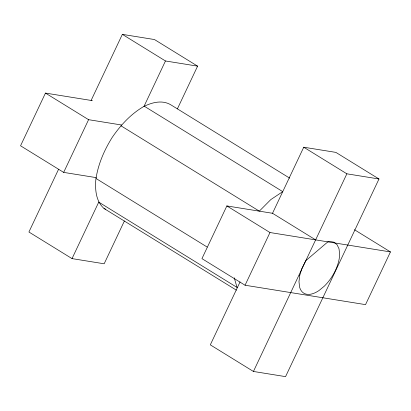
<?xml version="1.0" encoding="UTF-8"?>
<svg xmlns="http://www.w3.org/2000/svg" width="411" height="411" viewBox="0 0 411 411"><rect width="100%" height="100%" fill="white"/><g stroke="black" fill="none" stroke-linecap="round" stroke-linejoin="round"><path stroke-width="0.62" d="M92.377 100.638L45.467 93.086L20.55 145.787L63.669 172.389L96.246 177.634M58.526 169.378L28.914 232.01L72.033 258.611L104.163 263.785L124.41 220.948M91.119 100.438L122.35 34.37L154.474 39.543L197.599 66.145L177.398 108.869M63.669 172.389L88.586 119.683L121.589 125.001M72.033 258.611L98.794 202.012M143.963 106.464L165.469 60.972L197.599 66.145M315.633 239.88L272.514 213.283L226.862 205.932L201.945 258.632L245.064 285.234L365.533 304.633L390.45 251.928L354.426 229.708M240.055 281.936L210.309 344.855L253.428 371.457L285.558 376.63L378.993 178.99L335.869 152.389L303.744 147.215L272.514 213.283M245.064 285.234L269.981 232.528L390.45 251.928M253.428 371.457L346.863 173.817L378.993 178.99M289.693 178.148L171.505 105.237C162.797 99.529 152.157 102.293 143.516 106.639C130.672 114.176 120.51 125.273 112.167 137.469C104.111 150.369 97.988 164.534 95.82 179.669C95.033 189.867 95.902 201.272 104.05 208.516L105.714 209.214M122.35 34.37L165.469 60.972M303.744 147.215L346.863 173.817M144.405 106.29L282.747 191.634L270.803 199.592L259.315 211.156L120.978 125.812M45.467 93.086L88.586 119.683M226.862 205.932L269.981 232.528M96.061 178.518L207.17 247.062M99.02 202.289L237.363 287.633L236.911 287.073L234.28 277.851M104.05 208.516L236.397 290.161M299.753 275.355L298.977 281.679L299.588 287.063A29.633 15.371 -58.3 0 0 318.987 290.546L324.258 286.215A29.633 15.371 -58.3 0 0 339.63 254.162L339.018 248.778L337.061 244.694L333.896 242.192L329.74 241.447L327.87 241.853L305.815 260.651L301.859 268.522L299.753 275.355"/></g></svg>
